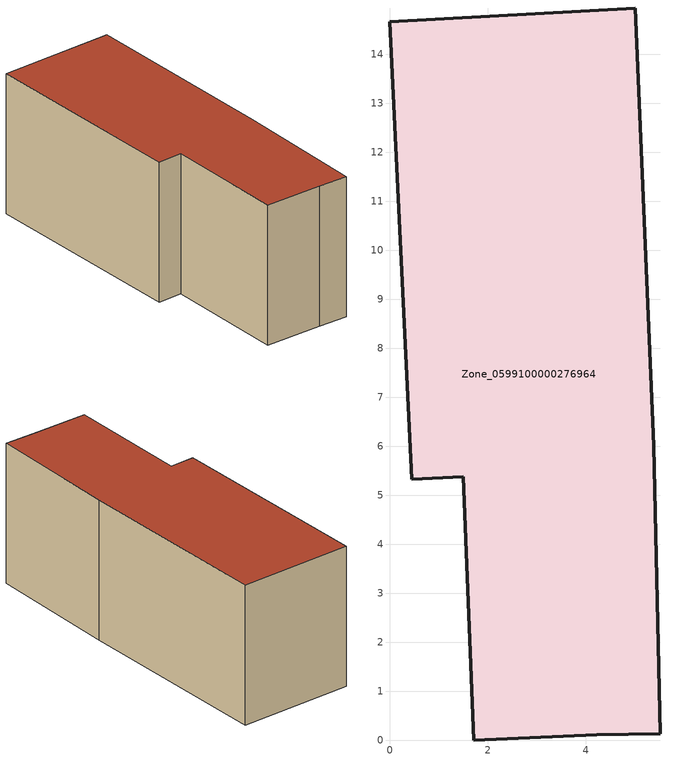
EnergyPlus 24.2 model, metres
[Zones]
Zone_0599100000276964
 floor ground (C_G): 0.45,5.32 0,14.66 5.01,14.95 5.39,6 5.52,0.13 4.22,0.1 1.71,0 1.5,5.38 z0
 wall outside (C_F): 0,14.66 0.45,5.32 1.5,5.38 1.71,0 4.22,0.1 5.52,0.13 5.39,6 5.01,14.95 0,14.66 z0:6.08
 roof outside (C_R): 5.52,0.13 5.39,6 5.01,14.95 0,14.66 0.45,5.32 1.5,5.38 1.71,0 4.22,0.1 z6.08
[BUILDING]
Pand.0599100000276964: North Axis=0; Terrain=City; Loads Convergence Tolerance Value=0.04; Temperature Convergence Tolerance Value=0.4; Solar Distribution=FullExterior; Maximum Number of Warmup Days=25; Minimum Number of Warmup Days=1
[Site:Location]
Rotterdam.The.Hague.AP_ZH_NLD Design_Conditions: Latitude=51.96; Longitude=4.45; Time Zone=1; Elevation=-4.5
[SITE:GROUNDTEMPERATURE:BUILDINGSURFACE]
18, 18, 18, 18, 18, 18, 18, 18, 18, 18, 18, 18
[MATERIAL] Thermal Absorptance=0.9; Solar Absorptance=0.7; Visible Absorptance=0.7
Name | Roughness | Thickness | Conductivity | Density | Specific Heat
G.TI.1946 | MediumSmooth | 0.15 | 1 | 540 | 1210
F.TI.1946 | Rough | 0.3 | 0.857143 | 1920 | 840
R.TI.1946 | MediumRough | 0.2 | 0.1 | 1500 | 1000
[CONSTRUCTION]
C_G: G.TI.1946
C_F: F.TI.1946
C_R: R.TI.1946
[ZONE]
Zone_0599100000276964: Type=1; Multiplier=1; Ceiling Height=Autocalculate; Volume=Autocalculate; Floor Area=autocalculate; Part of Total Floor Area=Yes
[ZONEINFILTRATION:DESIGNFLOWRATE]
Infil_Zone_0599100000276964: Zone or ZoneList or Space or SpaceList=Zone_0599100000276964; Schedule=AlwaysOn; Design Flow Rate Calculation Method=Flow/Area; Flow Rate per Floor Area=0.003; Constant Term Coefficient=1; Temperature Term Coefficient=0; Velocity Term Coefficient=0; Velocity Squared Term Coefficient=0
[HVACTEMPLATE:ZONE:IDEALLOADSAIRSYSTEM]
Zone_0599100000276964: Maximum Heating Supply Air Temperature=50; Minimum Cooling Supply Air Temperature=13; Maximum Heating Supply Air Humidity Ratio=0.0156; Minimum Cooling Supply Air Humidity Ratio=0.0077; Heating Limit=NoLimit; Cooling Limit=NoLimit; Dehumidification Control Type=ConstantSensibleHeatRatio; Cooling Sensible Heat Ratio=0.7; Dehumidification Setpoint=60; Humidification Control Type=None; Humidification Setpoint=30; Outdoor Air Method=None; Outdoor Air Flow Rate per Person=0.00944; Outdoor Air Flow Rate per Zone Floor Area=0; Outdoor Air Flow Rate per Zone=0; Demand Controlled Ventilation Type=None; Outdoor Air Economizer Type=NoEconomizer; Heat Recovery Type=None; Sensible Heat Recovery Effectiveness=0.7; Latent Heat Recovery Effectiveness=0.65
[ZONECONTROL:THERMOSTAT]
ThermostatControl_Zone_0599100000276964: Zone or ZoneList=Zone_0599100000276964; Control Type Schedule=DualSetpointControlType; Control 1=Thermostat_Zone_0599100000276964; Temperature Difference Between Cutout And Setpoint=0
[THERMOSTATSETPOINT:DUALSETPOINT]
Thermostat_Zone_0599100000276964: Heating Setpoint Temperature Schedule=HeatingSetpoint_Zone_0599100000276964; Cooling Setpoint Temperature Schedule=CoolingSetpoint_Zone_0599100000276964
[SCHEDULE:COMPACT]
HeatingSetpoint_Zone_0599100000276964: Through: 12/31, For: AllDays, Until: 24:00, 21
CoolingSetpoint_Zone_0599100000276964: Through: 12/31, For: AllDays, Until: 24:00, 24
DualSetpointControlType: Through: 12/31, For: AllDays, Until: 24:00, 4
AlwaysOn: Through: 12/31, For: AllDays, Until: 24:00, 1
